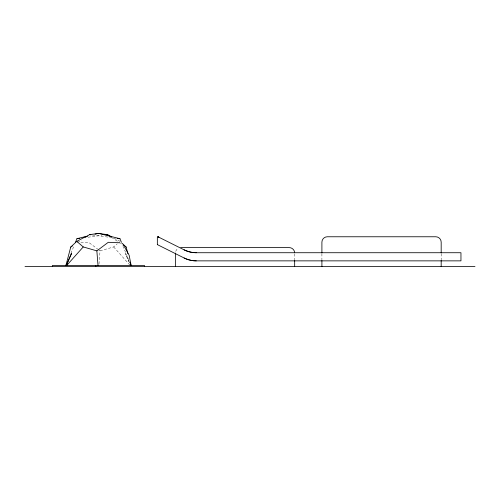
<?xml version="1.0" encoding="UTF-8"?>
<svg xmlns="http://www.w3.org/2000/svg" width="500" height="500" viewBox="0 0 500 500"><rect width="100%" height="100%" fill="white"/><g stroke="black" fill="none" stroke-linecap="round" stroke-linejoin="round"><path stroke-width="0.38" stroke-dasharray="2.5 1.88" d="M98.994 264.044L100.037 250.875L98.325 249.587M70.938 253.325L73.944 246.019M175.656 251.356L176.981 249.2L178.35 248.2M100.037 250.875L113.65 246.938L117.188 243.894M77.525 242.581L81.181 240.156M88.006 237.225L101.838 235.369M80.875 242.631L88.625 242.3L97.756 249.156M92.3 234.994L111.656 237.594M114.056 238.144L120.138 241.35M111.544 237.387L119.375 242.581M120.419 243.275L121.463 243.962M113.65 246.938L130.269 265.506M122.956 246.019L129.469 261.85M441.181 253.631L441.181 259.725M321.906 253.631L321.906 259.725M294.669 253.787L294.669 259.812M129.438 262.663L125.381 253.425L129.425 262.663"/><path stroke-width="0.75" d="M85.275 236.863L76.762 241.35L70.738 247.081L65.906 265.506L66.681 263.681M75.444 242.362L76.944 238.713L87.494 236.062M66.631 265.506L83.25 246.938L96.862 250.875L108.275 242.3L119.9 242.794M70.738 247.081L72.306 246.044M85.356 237.387L89.531 234.625L98.856 233.412L119.956 238.713L121.456 242.362M95.031 234.169L98.044 233.412L107.369 234.625L111.625 236.863M76.944 238.713L79.713 238.337M105.988 234.806L107.369 234.625L109.456 236.006M180.812 247.613L289.25 247.613C291.837 247.581 294.231 249.619 294.6 252.188M158.125 236.856L184.15 249.869A27.438 27.269 -77.3 0 0 196.269 252.725L460.956 252.725L460.956 260.863L196.269 260.863A27.438 27.269 -77.3 0 1 184.144 258L157.525 244.688M25 266.588L475 266.588M89.531 234.625L90.913 234.806M117.188 238.337L119.956 238.713M158.012 236.812L157.988 236.806A2.744 0.787 66.6 0 1 158.094 236.769M123.031 245L124.075 245.694M124.594 246.044L126.163 247.081L127.888 253.663M76.762 241.35L83.25 246.938M122.144 243.263L126.163 247.081M124.55 246.981L129.144 255.25L131.144 265.506M130.219 263.681L130.969 265.506M130.3 262.875L130.994 265.506M96.862 250.875L98.019 265.506M441.181 252.869L441.181 242.194C441.238 239.294 438.663 236.713 435.763 236.769L327.331 236.769C324.431 236.713 321.85 239.294 321.906 242.194L321.906 252.869M441.181 260.487L441.181 266.588M321.906 260.487L321.906 266.588M294.669 260.562L294.669 266.588M175.394 253.031L175.394 266.588M157.344 237.338L157.344 244.594M144.544 266.588L144.544 265.506L52.35 265.506L52.35 266.588M95.794 265.506L95.794 266.588M158.613 237.544A7.688 1.294 31.3 0 1 158.881 237.625M158.231 237.144A4.888 1.019 46.1 0 0 158.056 237.069A7.688 1.506 42 0 1 157.994 236.919M158.05 236.906A2.744 0.731 62.1 0 1 158.169 236.975M196.269 252.731A27.438 27.269 -81.8 0 1 184.15 249.862M157.819 236.775A4.888 1.119 52.6 0 1 157.881 236.694M196.269 260.863A27.438 27.269 -81.8 0 1 184.15 257.994M71.519 253.425L66.231 265.506L71.519 253.425"/></g></svg>
